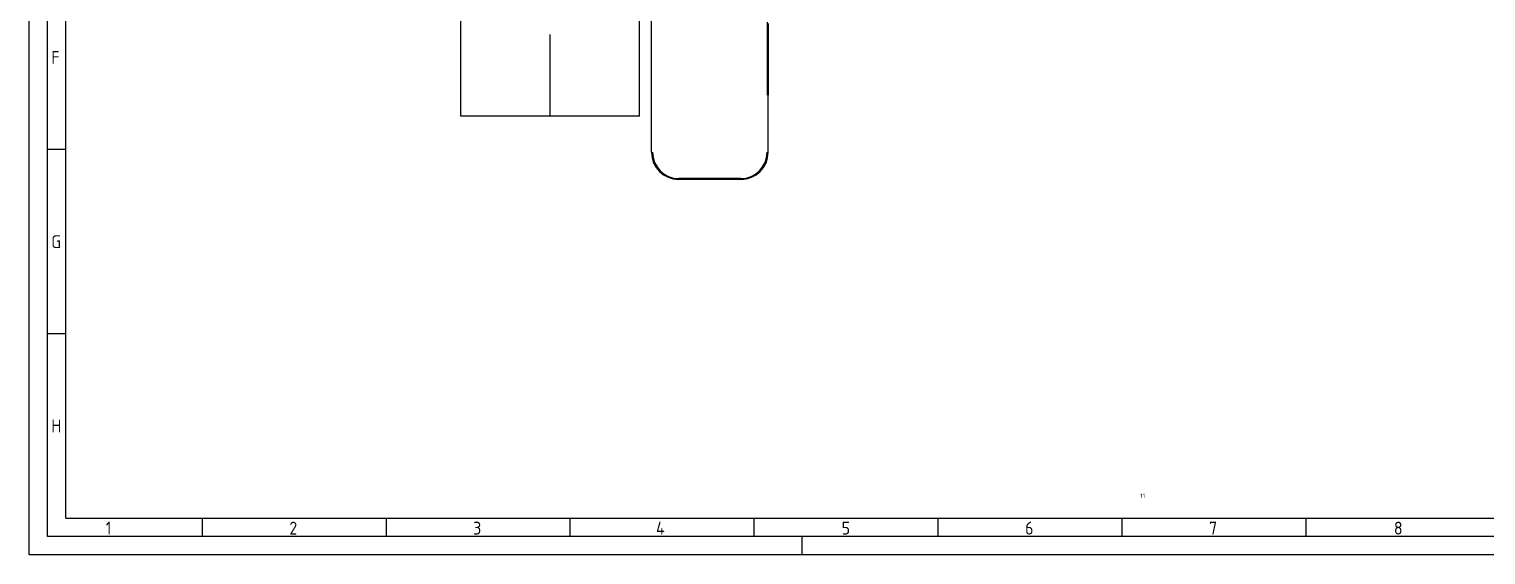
# Model space of a CAD drawing. Extents: x 522424 to 523018, y 277589 to 278009.
# Drawn here: x 522424.5 to 522820.4, y 277588.9 to 277731.6 of the extents above; entities that cross this region are included whole.
import ezdxf

# ---------------------------------------------------------------- set-up
doc = ezdxf.new("R2010")
doc.units = 0
doc.layers.get('0').update_dxf_attribs({"linetype": 'CONTINUOUS'})
for name, color, linetype in [('035', 5, 'CONTINUOUS'), ('07', 7, 'CONTINUOUS'), ('A-MUROS', 10, 'CONTINUOUS'), ('TEXTO', 3, 'CONTINUOUS')]:
    doc.layers.add(name, color=color, linetype=linetype)
doc.styles.add('ISO Proportional', font='isocp.shx')

# ---------------------------------------------------------------- blocks, each defined once
blk = doc.blocks.new('DIN_border_a2')
at = {"layer": '035'}
for p, q in [((10, 10), (10, 410)), ((10, 110), (5.02, 110)), ((10, 60), (5.02, 60)), ((10, 10), (584, 10)), ((47, 10), (47, 5)), ((97, 10), (97, 5)), ((147, 10), (147, 5)), ((197, 10), (197, 5)), ((247, 10), (247, 5)), ((297, 10), (297, 5)), ((347, 10), (347, 5)), ((210, 5), (210, 0))]:
    blk.add_line(p, q, dxfattribs=at)
blk.add_lwpolyline([(0, 420), (594, 420), (594, 0), (0, 0)], close=True, dxfattribs=at)
at = {"layer": '07'}
blk.add_lwpolyline([(5, 415), (589, 415), (589, 5), (5, 5)], close=True, dxfattribs=at)
at = {"layer": '035', "style": 'ISO Proportional'}
for s, p in [('F', (6.02, 133.25)), ('G', (6.02, 83.25)), ('H', (6.02, 33.25)), ('1', (20.81, 5.5)), ('2', (70.73, 5.5)), ('3', (120.68, 5.5)), ('4', (170.38, 5.5)), ('5', (220.84, 5.5)), ('6', (270.69, 5.5)), ('7', (320.67, 5.5)), ('8', (370.92, 5.5))]:
    blk.add_text(s, height=3.5, dxfattribs=at).set_placement(p)

msp = doc.modelspace()

# ---------------------------------------------------------------- linework, layer by layer
at = {"layer": 'A-MUROS'}
for p, q in [((522590.31, 277707.94), (522590.31, 277772.22)), ((522593.59, 277698.15), (522593.59, 277772.22)), ((522541.74, 277707.94), (522541.74, 277755.04)), ((522625.02, 277733.48), (522625.02, 277713.69)), ((522625.31, 277733.15), (522625.31, 277713.69)), ((522566.02, 277707.94), (522566.02, 277730.08)), ((522625.31, 277698.15), (522625.31, 277716.44)), ((522590.31, 277707.94), (522541.74, 277707.94)), ((522617.95, 277690.79), (522600.95, 277690.79)), ((522617.88, 277691.01), (522601.02, 277691.01))]:
    msp.add_line(p, q, dxfattribs=at)
for centre, radius, start, end in [((522600.95, 277698.15), 7.36, 180, 270), ((522601.02, 277698.15), 7.14, 180, 270), ((522617.88, 277698.15), 7.14, 270, 0), ((522617.95, 277698.15), 7.36, 270, 0)]:
    msp.add_arc(centre, radius, start, end, dxfattribs=at)

# ---------------------------------------------------------------- block references
msp.add_blockref('DIN_border_a2', (522424.45, 277588.87))

# ---------------------------------------------------------------- texts
at = {"layer": 'TEXTO', "color": 152, "linetype": 'ByBlock', "true_color": 0x2776bb, "style": 'ISO Proportional'}
msp.add_text('11', height=1.178, dxfattribs=at).set_placement((522726.44, 277604.34))

doc.saveas('drawing.dxf')
